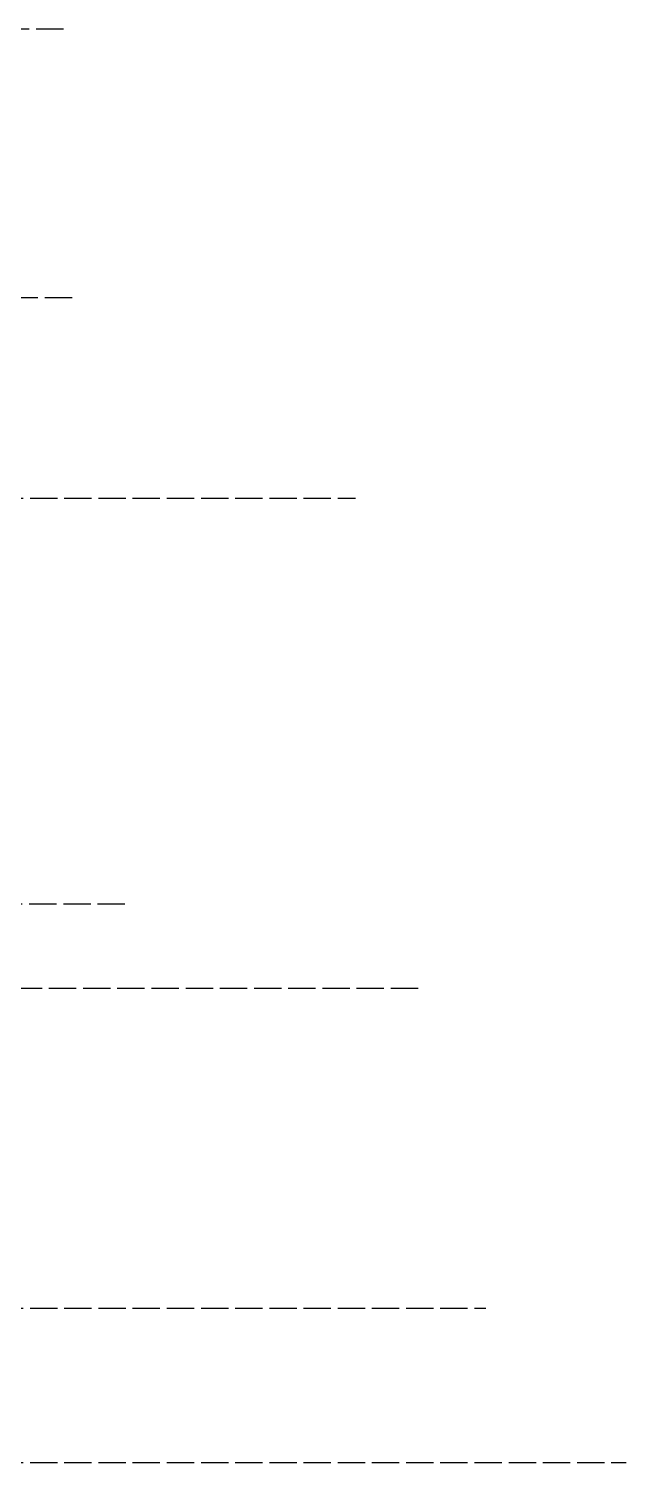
# Model space of a CAD drawing. Header units: inches. Extents: x -534 to 820, y -819 to 1382.
# Drawn here: x 558 to 820, y -278 to 351 of the extents above; entities that cross this region are included whole.
import ezdxf

# ---------------------------------------------------------------- set-up
doc = ezdxf.new("R2010")
doc.units = ezdxf.units.IN
doc.header["$MEASUREMENT"] = 0
doc.linetypes.add('ACAD_ISO02W100', pattern=[15, 12, -3])
doc.layers.add('alignment', color=80, linetype='ACAD_ISO02W100', plot=False)
doc.layers.add('extension', color=1, linetype='ACAD_ISO02W100', plot=False)

msp = doc.modelspace()

# ---------------------------------------------------------------- linework, layer by layer
at = {"layer": 'alignment'}
for p, q in [((171.32, 350.52), (575.73, 350.52)), ((577.07, 232.42), (178.47, 232.42)), ((543.65, 144.52), (701.47, 144.52)), ((198.25, -33.34), (600.23, -33.34)), ((543.65, -210.79), (758.62, -210.79)), ((543.65, -278.39), (820.27, -278.39))]:
    msp.add_line(p, q, dxfattribs=at)
at = {"layer": 'extension'}
msp.add_line((728.92, -70.48), (-396.67, -70.48), dxfattribs=at)

doc.saveas('drawing.dxf')
